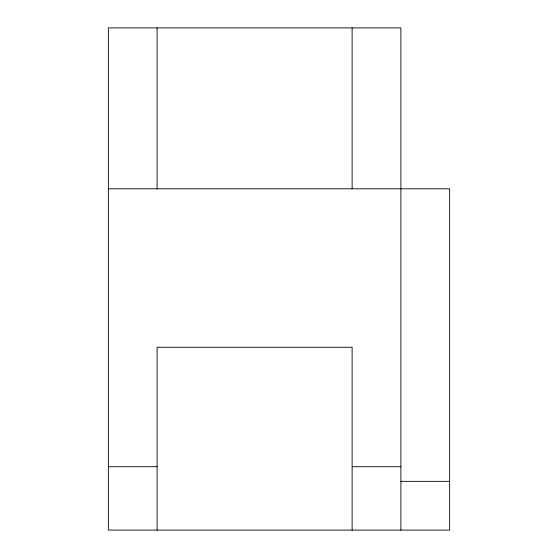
<?xml version="1.0" encoding="UTF-8"?>
<svg xmlns="http://www.w3.org/2000/svg" width="558" height="558" viewBox="0 0 558 558"><rect width="100%" height="100%" fill="white"/><g stroke="black" fill="none" stroke-linecap="round" stroke-linejoin="round"><path stroke-width="0.84" d="M108.35 188.799L449.65 188.799L449.65 530.1L108.35 530.1L108.35 27.9L400.895 27.9L400.895 530.1M108.35 466.718L157.105 466.718M352.133 466.718L400.895 466.718M400.895 481.345L449.65 481.345M352.133 27.9L352.133 188.799M352.133 530.1L352.133 347.257L157.105 347.257L157.105 530.1M157.105 27.9L157.105 188.799"/></g></svg>
